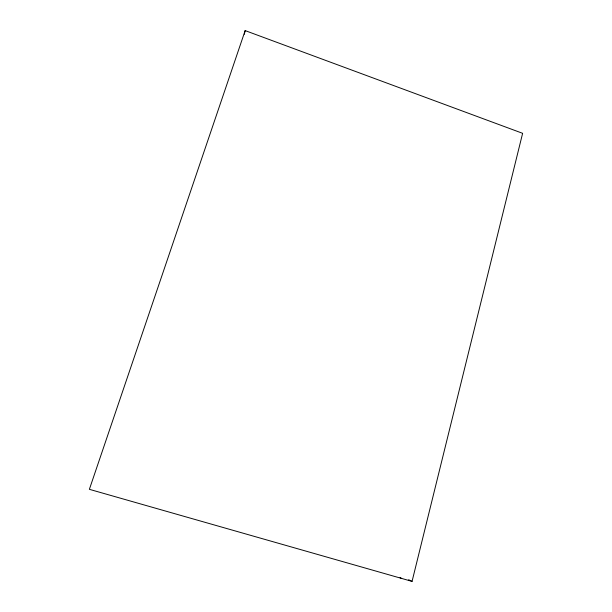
<?xml version="1.0" encoding="UTF-8"?>
<svg xmlns="http://www.w3.org/2000/svg" width="612" height="612" viewBox="0 0 612 612"><rect width="100%" height="100%" fill="white"/><g stroke="black" fill="none" stroke-linecap="round" stroke-linejoin="round"><path stroke-width="0.92" d="M244.303 34.31L245.16 30.6L522.625 133.317L412.06 581.4L89.375 489.325L245.16 30.6M408.64 579.725L412.06 581.4M400.034 577.621L401.679 578.439"/></g></svg>
